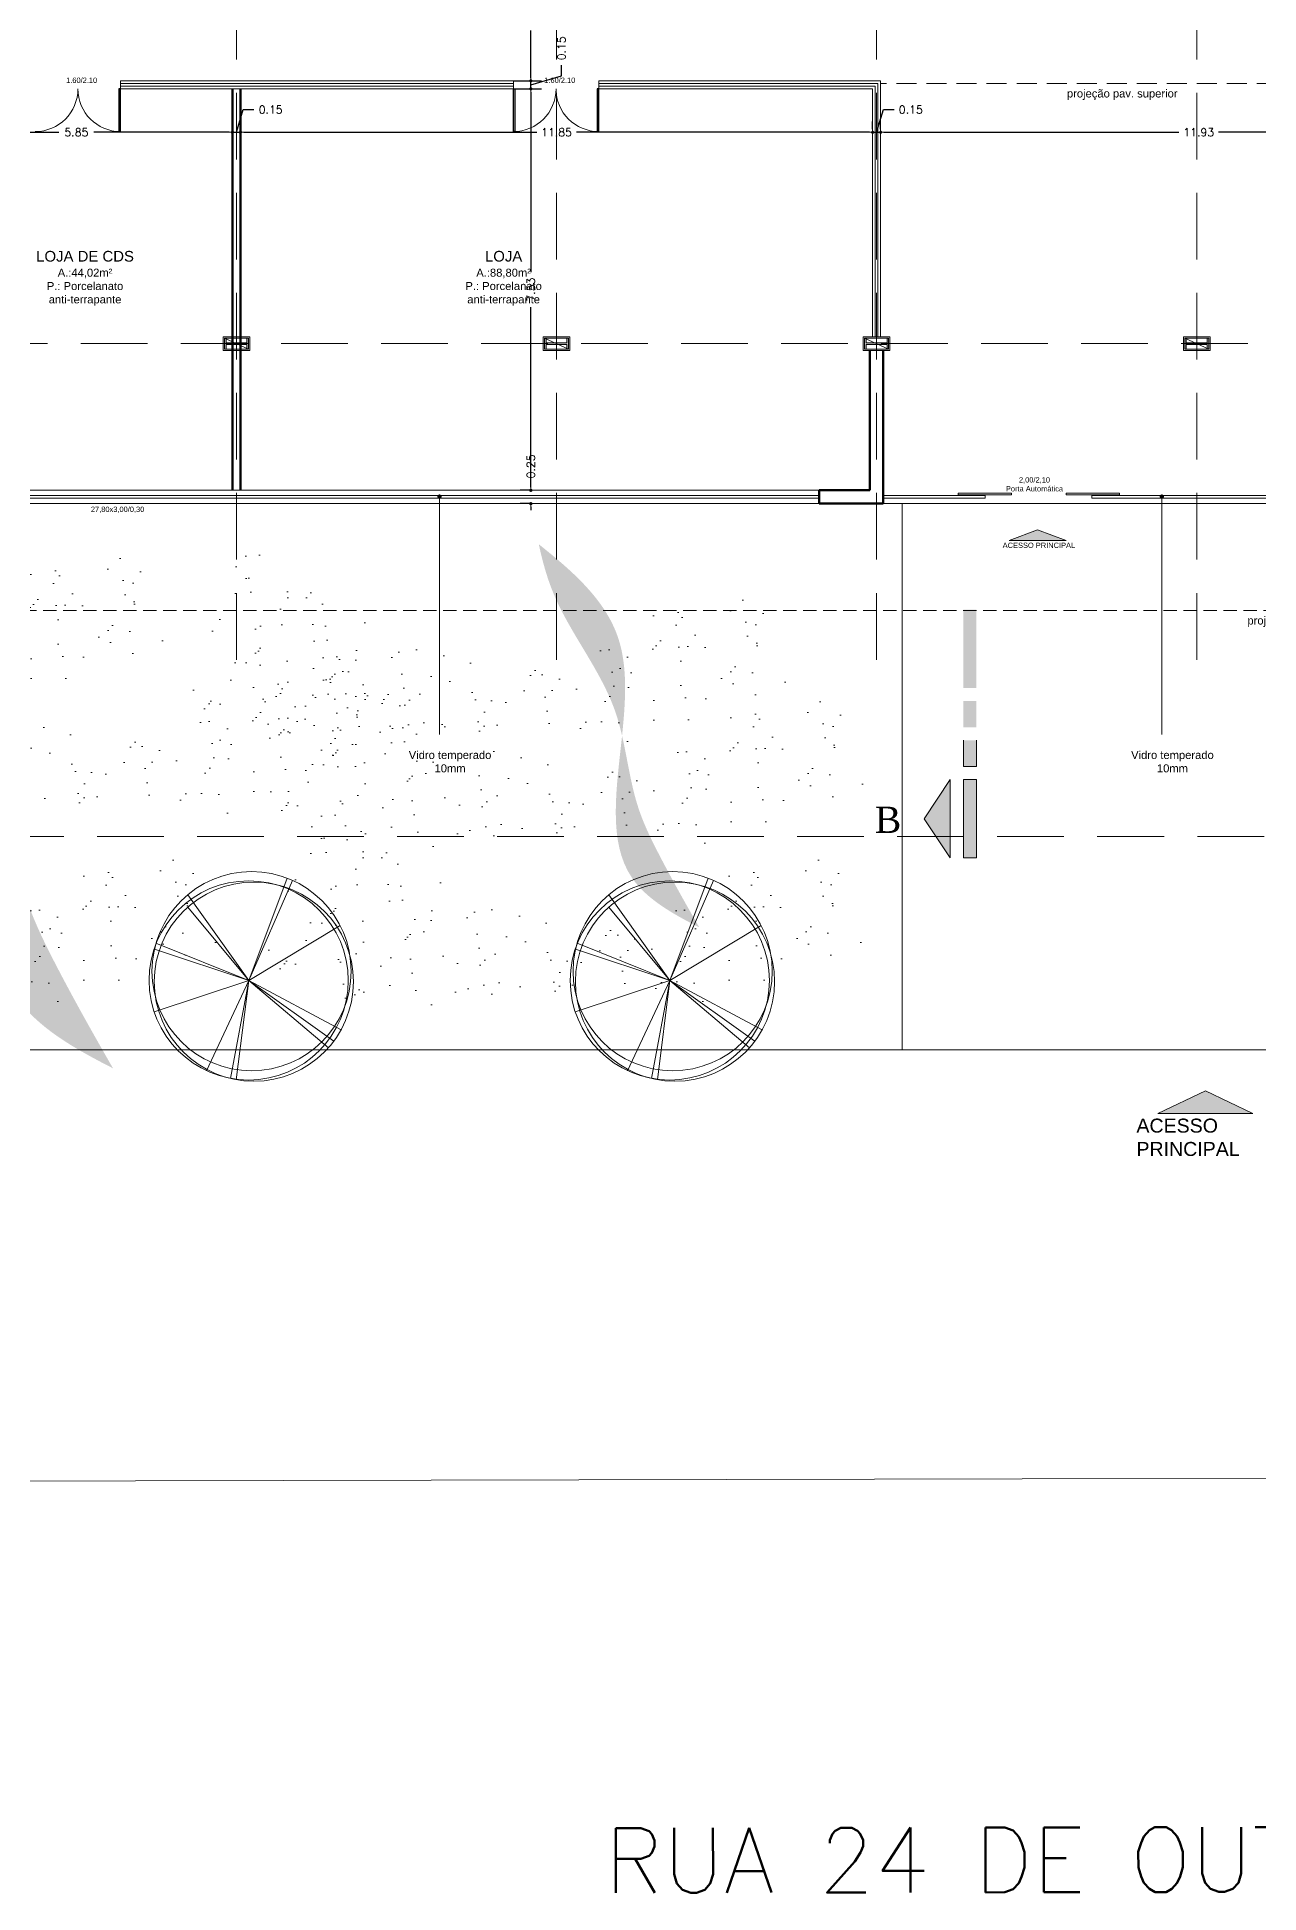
# Model space of a CAD drawing. Header units: millimetres. Extents: x 873 to 1072, y 159 to 369.
# Drawn here: x 923.54 to 946.45, y 279.28 to 314.07 of the extents above; entities that cross this region are included whole.
import ezdxf

# ---------------------------------------------------------------- set-up
doc = ezdxf.new("R2010")
doc.units = ezdxf.units.MM
doc.header["$LTSCALE"] = 10
doc.header["$PDMODE"] = 34
doc.linetypes.add('DASHED2', pattern=[0.375, 0.25, -0.125])
doc.linetypes.add('HIDDEN2', pattern=[0.1875, 0.125, -0.0625])
doc.layers.get('0').update_dxf_attribs({"color": 90})
for name, color, linetype, lineweight in [('cinza 03', 252, 'Continuous', 13), ('COTA', 90, 'Continuous', 9), ('linha estutura', 252, 'Continuous', 13), ('PAREDES 2', 50, 'Continuous', 50), ('Pilares', 16, 'Continuous', 20), ('pn 02', 16, 'Continuous', 20), ('PN-01', 90, 'Continuous', 13), ('PN-03', 180, 'Continuous', 30), ('ruas', 16, 'Continuous', 20), ('terreno', 16, 'Continuous', 20), ('texto', 16, 'Continuous', 20), ('TEXTO2', 90, 'Continuous', 15)]:
    doc.layers.add(name, color=color, linetype=linetype, lineweight=lineweight)
doc.styles.add('REGUA60', font='cityb___.ttf', dxfattribs={"width": 1.4})
doc.styles.get("Standard").update_dxf_attribs({"font": 'simplex.shx'})
doc.dimstyles.new('1-100', dxfattribs={"dimtxt": 0.15, "dimasz": 0.06, "dimexe": 0.2, "dimexo": 0.1, "dimgap": 0.1, "dimtad": 0, "dimzin": 0, "dimdsep": 46, "dimtxsty": 'Standard', "dimblk": 'DOT', "dimcen": 0.09, "dimclrd": 90, "dimclre": 90, "dimclrt": 16, "dimadec": 0, "dimazin": 0, "dimtfac": 1, "dimtofl": 0, "dimtmove": 0, "dimatfit": 3, "dimldrblk": 'DOT', "dimfxl": 0, "dimtolj": 1, "dimtzin": 0, "dimarcsym": 0})

# ---------------------------------------------------------------- blocks, each defined once
blk = doc.blocks.new('Árvore-11')
for p, q in [((0.002, 0.011), (-0.278, 1.511)), ((0.002, 0.011), (-0.188, 1.53)), ((0.002, 0.011), (-0.643, 1.392)), ((0.002, 0.011), (1.221, 1.041)), ((0.002, 0.011), (1.303, 0.94)), ((0.002, 0.011), (1.416, 0.765)), ((0.002, 0.011), (-1.444, 0.493)), ((-1.44, -0.468), (0.002, 0.011)), ((0.002, 0.011), (-1.417, -0.558)), ((0.002, 0.011), (-0.931, -1.299)), ((0.002, 0.011), (-0.931, -1.11)), ((0.002, 0.011), (1.399, -0.83)), ((0.002, 0.011), (0.589, -1.554)), ((0.002, 0.011), (0.671, -1.519))]:
    blk.add_line(p, q)
for centre in [(0.002, 0.011), (0.081, 0.03), (0.046, -0.13)]:
    blk.add_circle(centre, 1.524)
blk = doc.blocks.new('_DOT')
at = {"color": 0, "linetype": 'ByBlock'}
blk.add_line((-0.5, 0), (-1, 0), dxfattribs=at)
at = {"color": 0, "linetype": 'ByBlock', "const_width": 0.5}
blk.add_lwpolyline([(-0.25, 0, 1), (0.25, 0, 1)], format="xyb", close=True, dxfattribs=at)
blk = doc.blocks.new('*D32')
at = {"layer": 'cinza 03', "color": 90, "lineweight": -2}
for p, q in [((921.355, 312.388), (921.355, 312.488)), ((927.205, 312.344), (927.205, 312.488)), ((921.415, 312.288), (923.951, 312.288)), ((927.145, 312.288), (924.608, 312.288))]:
    blk.add_line(p, q, dxfattribs=at)
at = {"layer": 'Defpoints', "color": 0}
for p in [(921.355, 312.288), (927.205, 312.288), (927.205, 312.244)]:
    blk.add_point(p, dxfattribs=at)
at = {"layer": 'cinza 03', "color": 90, "lineweight": -2, "xscale": 0.06, "yscale": 0.06, "zscale": 0.06, "rotation": 180}
blk.add_blockref('_DOT', (921.355, 312.288), dxfattribs=at)
at = {"layer": 'cinza 03', "color": 90, "lineweight": -2, "xscale": 0.06, "yscale": 0.06, "zscale": 0.06}
blk.add_blockref('_DOT', (927.205, 312.288), dxfattribs=at)
at = {"layer": 'cinza 03', "color": 16, "insert": (924.28, 312.288), "char_height": 0.15, "attachment_point": 5}
blk.add_mtext('\\A1;5.85', dxfattribs=at)
blk = doc.blocks.new('*D33')
at = {"layer": 'cinza 03', "color": 90, "lineweight": -2}
for p, q in [((927.205, 312.344), (927.205, 312.488)), ((927.28, 312.288), (927.407, 312.713)), ((927.355, 312.344), (927.355, 312.488)), ((927.407, 312.713), (927.607, 312.713)), ((927.145, 312.288), (927.085, 312.288)), ((927.205, 312.288), (927.355, 312.288)), ((927.415, 312.288), (927.475, 312.288))]:
    blk.add_line(p, q, dxfattribs=at)
at = {"layer": 'Defpoints', "color": 0}
for p in [(927.205, 312.244), (927.355, 312.288), (927.355, 312.244)]:
    blk.add_point(p, dxfattribs=at)
at = {"layer": 'cinza 03', "color": 90, "lineweight": -2, "xscale": 0.06, "yscale": 0.06, "zscale": 0.06}
blk.add_blockref('_DOT', (927.205, 312.288), dxfattribs=at)
at = {"layer": 'cinza 03', "color": 90, "lineweight": -2, "xscale": 0.06, "yscale": 0.06, "zscale": 0.06, "rotation": 180}
blk.add_blockref('_DOT', (927.355, 312.288), dxfattribs=at)
at = {"layer": 'cinza 03', "color": 16, "insert": (927.921, 312.713), "char_height": 0.15, "attachment_point": 5}
blk.add_mtext('\\A1;0.15', dxfattribs=at)
blk = doc.blocks.new('*D34')
at = {"layer": 'cinza 03', "color": 90, "lineweight": -2}
for p, q in [((927.355, 312.344), (927.355, 312.488)), ((939.205, 312.344), (939.205, 312.488)), ((927.415, 312.288), (932.908, 312.288)), ((939.145, 312.288), (933.651, 312.288))]:
    blk.add_line(p, q, dxfattribs=at)
at = {"layer": 'Defpoints', "color": 0}
for p in [(927.355, 312.244), (939.205, 312.288), (939.205, 312.244)]:
    blk.add_point(p, dxfattribs=at)
at = {"layer": 'cinza 03', "color": 90, "lineweight": -2, "xscale": 0.06, "yscale": 0.06, "zscale": 0.06, "rotation": 180}
blk.add_blockref('_DOT', (927.355, 312.288), dxfattribs=at)
at = {"layer": 'cinza 03', "color": 90, "lineweight": -2, "xscale": 0.06, "yscale": 0.06, "zscale": 0.06}
blk.add_blockref('_DOT', (939.205, 312.288), dxfattribs=at)
at = {"layer": 'cinza 03', "color": 16, "insert": (933.28, 312.288), "char_height": 0.15, "attachment_point": 5}
blk.add_mtext('\\A1;11.85', dxfattribs=at)
blk = doc.blocks.new('*D35')
at = {"layer": 'cinza 03', "color": 90, "lineweight": -2}
for p, q in [((939.205, 312.344), (939.205, 312.488)), ((939.28, 312.288), (939.407, 312.713)), ((939.355, 312.344), (939.355, 312.488)), ((939.407, 312.713), (939.607, 312.713)), ((939.145, 312.288), (939.085, 312.288)), ((939.205, 312.288), (939.355, 312.288)), ((939.415, 312.288), (939.475, 312.288))]:
    blk.add_line(p, q, dxfattribs=at)
at = {"layer": 'Defpoints', "color": 0}
for p in [(939.205, 312.244), (939.355, 312.288), (939.355, 312.244)]:
    blk.add_point(p, dxfattribs=at)
at = {"layer": 'cinza 03', "color": 90, "lineweight": -2, "xscale": 0.06, "yscale": 0.06, "zscale": 0.06}
blk.add_blockref('_DOT', (939.205, 312.288), dxfattribs=at)
at = {"layer": 'cinza 03', "color": 90, "lineweight": -2, "xscale": 0.06, "yscale": 0.06, "zscale": 0.06, "rotation": 180}
blk.add_blockref('_DOT', (939.355, 312.288), dxfattribs=at)
at = {"layer": 'cinza 03', "color": 16, "insert": (939.921, 312.713), "char_height": 0.15, "attachment_point": 5}
blk.add_mtext('\\A1;0.15', dxfattribs=at)
blk = doc.blocks.new('*D36')
at = {"layer": 'cinza 03', "color": 90, "lineweight": -2}
for p, q in [((939.355, 312.344), (939.355, 312.488)), ((939.415, 312.288), (944.946, 312.288)), ((951.22, 312.288), (945.689, 312.288)), ((951.28, 312.267), (951.28, 312.088))]:
    blk.add_line(p, q, dxfattribs=at)
at = {"layer": 'Defpoints', "color": 0}
for p in [(939.355, 312.244), (951.28, 312.367), (951.28, 312.288)]:
    blk.add_point(p, dxfattribs=at)
at = {"layer": 'cinza 03', "color": 90, "lineweight": -2, "xscale": 0.06, "yscale": 0.06, "zscale": 0.06, "rotation": 180}
blk.add_blockref('_DOT', (939.355, 312.288), dxfattribs=at)
at = {"layer": 'cinza 03', "color": 90, "lineweight": -2, "xscale": 0.06, "yscale": 0.06, "zscale": 0.06}
blk.add_blockref('_DOT', (951.28, 312.288), dxfattribs=at)
at = {"layer": 'cinza 03', "color": 16, "insert": (945.317, 312.288), "char_height": 0.15, "attachment_point": 5}
blk.add_mtext('\\A1;11.93', dxfattribs=at)
blk = doc.blocks.new('*D88')
at = {"layer": 'COTA', "color": 90, "lineweight": -2}
for p, q in [((932.822, 305.577), (932.598, 305.577)), ((932.798, 305.637), (932.798, 305.697)), ((932.822, 305.327), (932.598, 305.327)), ((932.798, 305.267), (932.798, 305.207))]:
    blk.add_line(p, q, dxfattribs=at)
at = {"layer": 'Defpoints', "color": 0}
for p in [(932.798, 305.577), (932.922, 305.577), (932.922, 305.327)]:
    blk.add_point(p, dxfattribs=at)
at = {"layer": 'COTA', "color": 90, "lineweight": -2, "xscale": 0.06, "yscale": 0.06, "zscale": 0.06}
for p, rotation in [((932.798, 305.577), 270), ((932.798, 305.327), 90)]:
    blk.add_blockref('_DOT', p, dxfattribs=dict(at, rotation=rotation))
at = {"layer": 'COTA', "color": 16, "insert": (932.798, 306.025), "char_height": 0.15, "attachment_point": 5, "rotation": 90}
blk.add_mtext('\\A1;0.25', dxfattribs=at)
blk = doc.blocks.new('*D89')
at = {"layer": 'COTA', "color": 90, "lineweight": -2}
for p, q in [((932.482, 313.102), (932.998, 313.102)), ((932.798, 313.042), (932.798, 309.668)), ((932.798, 305.637), (932.798, 309.011)), ((932.822, 305.577), (932.598, 305.577))]:
    blk.add_line(p, q, dxfattribs=at)
at = {"layer": 'Defpoints', "color": 0}
for p in [(932.382, 313.102), (932.798, 313.102), (932.922, 305.577)]:
    blk.add_point(p, dxfattribs=at)
at = {"layer": 'COTA', "color": 90, "lineweight": -2, "xscale": 0.06, "yscale": 0.06, "zscale": 0.06}
for p, rotation in [((932.798, 313.102), 90), ((932.798, 305.577), 270)]:
    blk.add_blockref('_DOT', p, dxfattribs=dict(at, rotation=rotation))
at = {"layer": 'COTA', "color": 16, "insert": (932.798, 309.339), "char_height": 0.15, "attachment_point": 5, "rotation": 90}
blk.add_mtext('\\A1;7.53', dxfattribs=at)
blk = doc.blocks.new('*D90')
at = {"layer": 'COTA', "color": 90, "lineweight": -2}
for p, q in [((933.373, 313.349), (933.373, 313.549)), ((932.482, 313.252), (932.998, 313.252)), ((932.482, 313.102), (932.998, 313.102)), ((932.798, 313.312), (932.798, 313.372)), ((932.798, 313.177), (933.373, 313.349)), ((932.798, 313.102), (932.798, 313.252)), ((932.798, 313.042), (932.798, 312.982))]:
    blk.add_line(p, q, dxfattribs=at)
at = {"layer": 'Defpoints', "color": 0}
for p in [(932.382, 313.252), (932.382, 313.102), (932.798, 313.252)]:
    blk.add_point(p, dxfattribs=at)
at = {"layer": 'COTA', "color": 90, "lineweight": -2, "xscale": 0.06, "yscale": 0.06, "zscale": 0.06}
for p, rotation in [((932.798, 313.252), 270), ((932.798, 313.102), 90)]:
    blk.add_blockref('_DOT', p, dxfattribs=dict(at, rotation=rotation))
at = {"layer": 'COTA', "color": 16, "insert": (933.373, 313.863), "char_height": 0.15, "attachment_point": 5, "rotation": 90}
blk.add_mtext('\\A1;0.15', dxfattribs=at)
blk = doc.blocks.new('*D91')
at = {"layer": 'COTA', "color": 90, "lineweight": -2}
for p, q in [((932.798, 315.742), (932.798, 314.855)), ((932.824, 315.802), (932.998, 315.802)), ((932.798, 313.312), (932.798, 314.198)), ((932.482, 313.252), (932.998, 313.252))]:
    blk.add_line(p, q, dxfattribs=at)
at = {"layer": 'Defpoints', "color": 0}
for p in [(932.724, 315.802), (932.798, 315.802), (932.382, 313.252)]:
    blk.add_point(p, dxfattribs=at)
at = {"layer": 'COTA', "color": 90, "lineweight": -2, "xscale": 0.06, "yscale": 0.06, "zscale": 0.06}
for p, rotation in [((932.798, 315.802), 90), ((932.798, 313.252), 270)]:
    blk.add_blockref('_DOT', p, dxfattribs=dict(at, rotation=rotation))
at = {"layer": 'COTA', "color": 16, "insert": (932.798, 314.527), "char_height": 0.15, "attachment_point": 5, "rotation": 90}
blk.add_mtext('\\A1;2.55', dxfattribs=at)

msp = doc.modelspace()

# ---------------------------------------------------------------- hatches: boundary and pattern name
at = {"layer": 'cinza 03'}
h = msp.add_hatch(dxfattribs=at)
h.set_pattern_fill('AR-SAND', color=256, scale=0.02, angle=90, style=0)
h.set_pattern_definition([(127.5, (913.8594, 319.7491), (-0.978826, -0.032), [0, -0.77216, 0, -0.8636, 0, -0.8255]), (97.5, (913.8594, 319.7491), (-1.43365, 0.89905), [0, -0.41656, 0, -0.69596, 0, -0.2667]), (57.5, (913.8594, 319.1243), (-0.002874, 1.581985), [0, -0.254, 0, -0.9144, 0, -1.1938]), (47.5, (913.8594, 319.1243), (-0.44586, 1.52711), [0, -0.127, 0, -0.59944, 0, -0.6858])])
h.paths.add_polyline_path([(916.809, 304.845), (915.749, 305.34), (914.689, 302.439), (916.526, 301.308), (919.707, 301.874), (922.887, 301.591), (925.926, 302.722), (925.572, 304.632), (923.24, 303.996), (921.685, 302.935), (918.788, 303.43)])
h = msp.add_hatch(dxfattribs=at)
h.set_pattern_fill('AR-SAND', color=256, scale=0.004, style=0)
h.set_pattern_definition([(37.5, (925.81049, 308.34), (-0.0064001, 0.1957653), [0, -0.154432, 0, -0.17272, 0, -0.1651]), (7.5, (925.8105, 308.34), (0.1798093, 0.28673), [0, -0.083312, 0, -0.139192, 0, -0.05334]), (327.5, (925.68552, 308.34), (0.316397, 0.0005749), [0, -0.0508, 0, -0.18288, 0, -0.23876]), (317.5, (925.68552, 308.34), (0.3054226, 0.0891717), [0, -0.0254, 0, -0.119888, 0, -0.13716])])
edge = h.paths.add_edge_path()
edge.add_spline(control_points=[(922.898, 299.875), (922.994, 300.792), (923.092, 302.346), (922.294, 303.489), (921.882, 303.926)], knot_values=[2.017195, 2.017195, 2.017195, 2.017195, 4.538496, 6.321915, 6.321915, 6.321915, 6.321915], degree=3, periodic=0)
edge.add_line((921.882, 303.926), (921.793, 302.314))
edge.add_spline(control_points=[(921.793, 302.314), (922.14, 301.735), (922.613, 300.961), (922.846, 300.098), (922.898, 299.875)], knot_values=[6.117346, 6.117346, 6.117346, 6.117346, 8.122956, 8.811555, 8.811555, 8.811555, 8.811555], degree=3, periodic=0)
edge = h.paths.add_edge_path()
edge.add_spline(control_points=[(921.882, 303.926), (921.523, 304.306), (921.103, 304.658), (920.668, 305.003)], knot_values=[0.463896, 0.463896, 0.463896, 0.463896, 2.017195, 2.017195, 2.017195, 2.017195], degree=3, periodic=0)
edge.add_spline(control_points=[(920.668, 305.003), (920.762, 304.568), (921.015, 303.626), (921.516, 302.777), (921.793, 302.314)], knot_values=[8.811555, 8.811555, 8.811555, 8.811555, 10.139557, 11.743112, 11.743112, 11.743112, 11.743112], degree=3, periodic=0)
edge.add_line((921.793, 302.314), (921.882, 303.926))
edge = h.paths.add_edge_path()
edge.add_spline(control_points=[(924.965, 294.743), (924.594, 295.389), (924.01, 296.424), (923.188, 298.102), (923.048, 299.225), (922.898, 299.875)], knot_values=[0.547538, 0.547538, 0.547538, 0.547538, 2.784782, 4.116659, 6.117346, 6.117346, 6.117346, 6.117346], degree=3, periodic=0)
edge.add_spline(control_points=[(922.898, 299.875), (922.75, 298.46), (922.369, 296.192), (924.231, 295.115), (924.965, 294.743)], knot_values=[6.321915, 6.321915, 6.321915, 6.321915, 10.210746, 12.482761, 12.482761, 12.482761, 12.482761], degree=3, periodic=0)
h = msp.add_hatch(dxfattribs=at)
h.set_pattern_fill('AR-SAND', color=256, scale=0.02, angle=90, style=0)
h.set_pattern_definition([(127.5, (925.5311, 318.97175), (-0.978826, -0.032), [0, -0.77216, 0, -0.8636, 0, -0.8255]), (97.5, (925.5311, 318.9718), (-1.43365, 0.89905), [0, -0.41656, 0, -0.69596, 0, -0.2667]), (57.5, (925.5311, 318.3469), (-0.002874, 1.581985), [0, -0.254, 0, -0.9144, 0, -1.1938]), (47.5, (925.5311, 318.3469), (-0.44586, 1.52711), [0, -0.127, 0, -0.59944, 0, -0.6858])])
h.paths.add_polyline_path([(928.481, 304.067), (927.421, 304.562), (926.361, 301.662), (928.198, 300.53), (931.378, 301.096), (934.558, 300.813), (937.597, 301.945), (937.244, 303.855), (934.912, 303.218), (933.357, 302.157), (930.46, 302.652)])
h = msp.add_hatch(dxfattribs=at)
h.set_pattern_fill('AR-SAND', color=256, scale=0.0028, style=0)
h.set_pattern_definition([(37.5, (936.54669, 306.90202), (-0.0044801, 0.1370357), [0, -0.1081024, 0, -0.120904, 0, -0.11557]), (7.5, (936.5467, 306.90202), (0.1258665, 0.200711), [0, -0.0583184, 0, -0.0974344, 0, -0.037338]), (327.5, (936.45921, 306.90202), (0.2214779, 0.0004024), [0, -0.03556, 0, -0.128016, 0, -0.167132]), (317.5, (936.45921, 306.90202), (0.2137958, 0.0624202), [0, -0.01778, 0, -0.0839216, 0, -0.096012])])
edge = h.paths.add_edge_path()
edge.add_spline(control_points=[(934.508, 300.976), (934.575, 301.618), (934.644, 302.706), (934.085, 303.507), (933.797, 303.812)], knot_values=[2.017195, 2.017195, 2.017195, 2.017195, 4.538496, 6.321915, 6.321915, 6.321915, 6.321915], degree=3, periodic=0)
edge.add_line((933.797, 303.812), (933.735, 302.684))
edge.add_spline(control_points=[(933.735, 302.684), (933.977, 302.279), (934.309, 301.737), (934.472, 301.133), (934.508, 300.976)], knot_values=[6.117346, 6.117346, 6.117346, 6.117346, 8.122956, 8.811555, 8.811555, 8.811555, 8.811555], degree=3, periodic=0)
edge = h.paths.add_edge_path()
edge.add_spline(control_points=[(933.797, 303.812), (933.546, 304.078), (933.251, 304.324), (932.947, 304.566)], knot_values=[0.463896, 0.463896, 0.463896, 0.463896, 2.017195, 2.017195, 2.017195, 2.017195], degree=3, periodic=0)
edge.add_spline(control_points=[(932.947, 304.566), (933.013, 304.262), (933.19, 303.602), (933.54, 303.008), (933.735, 302.684)], knot_values=[8.811555, 8.811555, 8.811555, 8.811555, 10.139557, 11.743112, 11.743112, 11.743112, 11.743112], degree=3, periodic=0)
edge.add_line((933.735, 302.684), (933.797, 303.812))
edge = h.paths.add_edge_path()
edge.add_spline(control_points=[(935.955, 297.384), (935.695, 297.836), (935.286, 298.561), (934.711, 299.735), (934.613, 300.522), (934.508, 300.976)], knot_values=[0.547538, 0.547538, 0.547538, 0.547538, 2.784782, 4.116659, 6.117346, 6.117346, 6.117346, 6.117346], degree=3, periodic=0)
edge.add_spline(control_points=[(934.508, 300.976), (934.404, 299.986), (934.138, 298.399), (935.441, 297.644), (935.955, 297.384)], knot_values=[6.321915, 6.321915, 6.321915, 6.321915, 10.210746, 12.482761, 12.482761, 12.482761, 12.482761], degree=3, periodic=0)
h = msp.add_hatch(dxfattribs=at)
h.set_pattern_fill('AR-SAND', color=256, scale=0.02, angle=90, style=0)
h.set_pattern_definition([(127.5, (918.0329, 317.629), (-0.978826, -0.032), [0, -0.77216, 0, -0.8636, 0, -0.8255]), (97.5, (918.0329, 317.629), (-1.43365, 0.89905), [0, -0.41656, 0, -0.69596, 0, -0.2667]), (57.5, (918.0329, 317.0042), (-0.002874, 1.581985), [0, -0.254, 0, -0.9144, 0, -1.1938]), (47.5, (918.0329, 317.0042), (-0.44586, 1.52711), [0, -0.127, 0, -0.59944, 0, -0.6858])])
h.paths.add_polyline_path([(920.983, 302.724), (919.923, 303.22), (918.863, 300.319), (920.7, 299.188), (923.88, 299.753), (927.06, 299.47), (930.099, 300.602), (929.746, 302.512), (927.414, 301.876), (925.859, 300.815), (922.961, 301.31)])
h = msp.add_hatch(dxfattribs=at)
h.set_pattern_fill('AR-SAND', color=256, scale=0.02, angle=90, style=0)
h.set_pattern_definition([(127.5, (926.9812, 317.06366), (-0.978826, -0.032), [0, -0.77216, 0, -0.8636, 0, -0.8255]), (97.5, (926.9812, 317.0637), (-1.43365, 0.89905), [0, -0.41656, 0, -0.69596, 0, -0.2667]), (57.5, (926.9812, 316.4388), (-0.002874, 1.581985), [0, -0.254, 0, -0.9144, 0, -1.1938]), (47.5, (926.9812, 316.4388), (-0.44586, 1.52711), [0, -0.127, 0, -0.59944, 0, -0.6858])])
h.paths.add_polyline_path([(929.931, 302.159), (928.871, 302.654), (927.811, 299.754), (929.648, 298.622), (932.828, 299.188), (936.009, 298.905), (939.047, 300.037), (938.694, 301.947), (936.362, 301.31), (934.807, 300.249), (931.91, 300.744)])
h = msp.add_hatch(dxfattribs=at)
h.set_pattern_fill('AR-SAND', color=256, scale=0.02, angle=90, style=0)
h.set_pattern_definition([(127.5, (914.8497, 314.0955), (-0.978826, -0.032), [0, -0.77216, 0, -0.8636, 0, -0.8255]), (97.5, (914.8497, 314.0955), (-1.43365, 0.89905), [0, -0.41656, 0, -0.69596, 0, -0.2667]), (57.5, (914.8497, 313.4707), (-0.002874, 1.581985), [0, -0.254, 0, -0.9144, 0, -1.1938]), (47.5, (914.8497, 313.4707), (-0.44586, 1.52711), [0, -0.127, 0, -0.59944, 0, -0.6858])])
h.paths.add_polyline_path([(917.799, 299.191), (916.739, 299.686), (915.679, 296.786), (917.517, 295.654), (920.697, 296.22), (923.877, 295.937), (926.916, 297.069), (926.563, 298.979), (924.23, 298.342), (922.676, 297.281), (919.778, 297.776)])
h = msp.add_hatch(dxfattribs=at)
h.set_pattern_fill('AR-SAND', color=256, scale=0.02, angle=90, style=0)
h.set_pattern_definition([(127.5, (926.94584, 314.0955), (-0.978826, -0.032), [0, -0.77216, 0, -0.8636, 0, -0.8255]), (97.5, (926.9458, 314.0955), (-1.43365, 0.89905), [0, -0.41656, 0, -0.69596, 0, -0.2667]), (57.5, (926.94584, 313.4707), (-0.002874, 1.581985), [0, -0.254, 0, -0.9144, 0, -1.1938]), (47.5, (926.9458, 313.4707), (-0.44586, 1.52711), [0, -0.127, 0, -0.59944, 0, -0.6858])])
h.paths.add_polyline_path([(929.896, 299.191), (928.836, 299.686), (927.775, 296.786), (929.613, 295.654), (932.793, 296.22), (935.973, 295.937), (939.012, 297.069), (938.659, 298.979), (936.327, 298.342), (934.772, 297.281), (931.874, 297.776)])
at = {"layer": 'Pilares'}
for points in [[(927.055, 308.432), (927.055, 308.222), (927.085, 308.222), (927.085, 308.312), (927.475, 308.312), (927.475, 308.222), (927.505, 308.222), (927.505, 308.432), (927.475, 308.432), (927.475, 308.342), (927.085, 308.342), (927.085, 308.432)], [(933.055, 308.432), (933.055, 308.222), (933.085, 308.222), (933.085, 308.312), (933.475, 308.312), (933.475, 308.222), (933.505, 308.222), (933.505, 308.432), (933.475, 308.432), (933.475, 308.342), (933.085, 308.342), (933.085, 308.432)], [(939.055, 308.432), (939.055, 308.222), (939.085, 308.222), (939.085, 308.312), (939.475, 308.312), (939.475, 308.222), (939.505, 308.222), (939.505, 308.432), (939.475, 308.432), (939.475, 308.342), (939.085, 308.342), (939.085, 308.432)], [(945.055, 308.432), (945.055, 308.222), (945.085, 308.222), (945.085, 308.312), (945.475, 308.312), (945.475, 308.222), (945.505, 308.222), (945.505, 308.432), (945.475, 308.432), (945.475, 308.342), (945.085, 308.342), (945.085, 308.432)]]:
    msp.add_hatch(color=256, dxfattribs=at).paths.add_polyline_path(points)
at = {"layer": 'PN-01'}
msp.add_hatch(color=256, dxfattribs=at).paths.add_polyline_path([(942.297, 304.837), (941.764, 304.639), (942.83, 304.639)])
at = {"layer": 'PN-01', "ltscale": 0.05}
h = msp.add_hatch(color=256, dxfattribs=at)
h.paths.add_polyline_path([(940.171, 299.421), (940.661, 298.686), (940.661, 300.156)])
h.paths.add_polyline_path([(940.906, 300.156), (940.906, 298.686), (941.151, 298.686), (941.151, 300.156)])
h.paths.add_polyline_path([(940.906, 300.891), (940.906, 300.401), (941.151, 300.401), (941.151, 300.891)])
h.paths.add_polyline_path([(940.906, 301.626), (940.906, 301.136), (941.151, 301.136), (941.151, 301.626)])
h.paths.add_polyline_path([(940.906, 302.595), (940.906, 301.871), (941.151, 301.871), (941.151, 302.595)])
h.paths.add_polyline_path([(940.906, 303.341), (940.906, 302.595), (941.151, 302.595), (941.151, 303.341)])
at = {"layer": 'TEXTO2'}
msp.add_hatch(color=256, dxfattribs=at).paths.add_polyline_path([(945.443, 294.321), (944.553, 293.893), (946.334, 293.893)])

# ---------------------------------------------------------------- linework, layer by layer
at = {"layer": 'cinza 03'}
for p, q in [((925.108, 313.102), (925.108, 313.252)), ((932.47, 313.102), (932.47, 313.252)), ((934.07, 313.102), (934.07, 313.252))]:
    msp.add_line(p, q, dxfattribs=at)
for centre, start, end in [((923.508, 313.102), 270, 360), ((925.108, 313.102), 180, 270), ((932.47, 313.102), 270, 360), ((934.07, 313.102), 180, 270)]:
    msp.add_arc(centre, 0.8, start, end, dxfattribs=at)
at = {"layer": 'COTA'}
for p, q in [((931.086, 305.46), (931.086, 301.002)), ((944.626, 305.46), (944.626, 301.002))]:
    msp.add_line(p, q, dxfattribs=at)
at = {"layer": 'COTA', "const_width": 0.04}
for points in [[(931.066, 305.46, 1), (931.106, 305.46, 1)], [(944.606, 305.46, 1), (944.646, 305.46, 1)]]:
    msp.add_lwpolyline(points, format="xyb", close=True, dxfattribs=at)
at = {"layer": 'linha estutura', "linetype": 'DASHED2', "ltscale": 0.5}
for p, q in [((927.28, 302.402), (927.28, 331.556)), ((933.28, 302.402), (933.28, 331.556)), ((939.28, 302.402), (939.28, 331.556)), ((945.28, 302.402), (945.28, 331.556)), ((907.49, 308.327), (990.814, 308.327))]:
    msp.add_line(p, q, dxfattribs=at)
at = {"layer": 'PAREDES 2'}
for p, q in [((927.205, 313.102), (927.205, 305.577)), ((927.355, 313.102), (927.355, 305.577)), ((939.155, 305.577), (939.155, 308.197)), ((939.405, 305.327), (939.405, 308.202)), ((938.205, 305.577), (939.155, 305.577)), ((938.205, 305.327), (938.205, 305.577)), ((938.205, 305.327), (939.405, 305.327))]:
    msp.add_line(p, q, dxfattribs=at)
at = {"layer": 'Pilares'}
for p, q in [((927.03, 308.457), (927.03, 308.197)), ((927.03, 308.457), (927.53, 308.457)), ((927.055, 308.432), (927.505, 308.432)), ((927.505, 308.222), (927.055, 308.432)), ((927.53, 308.457), (927.53, 308.197)), ((933.03, 308.457), (933.03, 308.197)), ((933.03, 308.457), (933.53, 308.457)), ((933.055, 308.432), (933.505, 308.432)), ((933.505, 308.222), (933.055, 308.432)), ((933.53, 308.457), (933.53, 308.197)), ((939.03, 308.457), (939.03, 308.197)), ((939.03, 308.457), (939.53, 308.457)), ((939.055, 308.432), (939.505, 308.432)), ((939.505, 308.222), (939.055, 308.432)), ((939.53, 308.457), (939.53, 308.197)), ((945.03, 308.457), (945.03, 308.197)), ((945.03, 308.457), (945.53, 308.457)), ((945.055, 308.432), (945.505, 308.432)), ((945.505, 308.222), (945.055, 308.432)), ((945.53, 308.457), (945.53, 308.197)), ((927.03, 308.197), (927.53, 308.197)), ((927.055, 308.222), (927.505, 308.222)), ((933.03, 308.197), (933.53, 308.197)), ((933.055, 308.222), (933.505, 308.222)), ((939.03, 308.197), (939.53, 308.197)), ((939.055, 308.222), (939.505, 308.222)), ((945.03, 308.197), (945.53, 308.197)), ((945.055, 308.222), (945.505, 308.222))]:
    msp.add_line(p, q, dxfattribs=at)
at = {"layer": 'Pilares', "linetype": 'Continuous'}
for p, q in [((927.085, 308.342), (927.085, 308.432)), ((927.085, 308.342), (927.475, 308.342)), ((927.085, 308.222), (927.085, 308.312)), ((927.085, 308.312), (927.475, 308.312)), ((927.475, 308.342), (927.475, 308.432)), ((927.475, 308.222), (927.475, 308.312)), ((933.085, 308.342), (933.085, 308.432)), ((933.085, 308.342), (933.475, 308.342)), ((933.085, 308.222), (933.085, 308.312)), ((933.085, 308.312), (933.475, 308.312)), ((933.475, 308.342), (933.475, 308.432)), ((933.475, 308.222), (933.475, 308.312)), ((939.085, 308.342), (939.085, 308.432)), ((939.085, 308.342), (939.475, 308.342)), ((939.085, 308.222), (939.085, 308.312)), ((939.085, 308.312), (939.475, 308.312)), ((939.475, 308.342), (939.475, 308.432)), ((939.475, 308.222), (939.475, 308.312)), ((945.085, 308.342), (945.085, 308.432)), ((945.085, 308.342), (945.475, 308.342)), ((945.085, 308.222), (945.085, 308.312)), ((945.085, 308.312), (945.475, 308.312)), ((945.475, 308.342), (945.475, 308.432)), ((945.475, 308.222), (945.475, 308.312))]:
    msp.add_line(p, q, dxfattribs=at)
for points in [[(927.085, 308.432), (927.055, 308.432), (927.055, 308.222), (927.085, 308.222)], [(927.475, 308.222), (927.505, 308.222), (927.505, 308.432), (927.475, 308.432)], [(933.085, 308.432), (933.055, 308.432), (933.055, 308.222), (933.085, 308.222)], [(933.475, 308.222), (933.505, 308.222), (933.505, 308.432), (933.475, 308.432)], [(939.085, 308.432), (939.055, 308.432), (939.055, 308.222), (939.085, 308.222)], [(939.475, 308.222), (939.505, 308.222), (939.505, 308.432), (939.475, 308.432)], [(945.085, 308.432), (945.055, 308.432), (945.055, 308.222), (945.085, 308.222)], [(945.475, 308.222), (945.505, 308.222), (945.505, 308.432), (945.475, 308.432)]]:
    msp.add_lwpolyline(points, dxfattribs=at)
at = {"layer": 'pn 02'}
for p, q in [((940.906, 300.891), (940.906, 300.401)), ((941.151, 300.401), (941.151, 300.891)), ((941.151, 300.401), (940.906, 300.401)), ((940.661, 300.156), (940.661, 298.686)), ((940.906, 300.156), (940.906, 298.686)), ((941.151, 300.156), (940.906, 300.156)), ((941.151, 298.686), (941.151, 300.156)), ((940.906, 298.686), (941.151, 298.686))]:
    msp.add_line(p, q, dxfattribs=at)
at = {"layer": 'pn 02', "ltscale": 0.05}
for q in [(940.661, 300.156), (940.661, 300.156), (940.171, 299.421)]:
    msp.add_line((940.661, 298.686), q, dxfattribs=at)
at = {"layer": 'PN-01'}
for p, q in [((925.108, 313.252), (932.47, 313.252)), ((925.108, 313.202), (932.47, 313.202)), ((925.108, 313.152), (932.47, 313.152)), ((925.108, 313.102), (932.47, 313.102)), ((934.07, 313.252), (939.355, 313.252)), ((934.07, 313.202), (939.305, 313.202)), ((934.07, 313.152), (939.255, 313.152)), ((934.07, 313.102), (939.205, 313.102)), ((939.205, 308.457), (939.205, 313.102)), ((939.255, 308.457), (939.255, 313.152)), ((939.305, 308.457), (939.305, 313.202)), ((939.355, 308.457), (939.355, 313.252)), ((910.405, 305.577), (938.205, 305.577)), ((910.405, 305.477), (938.205, 305.477)), ((939.405, 305.477), (941.317, 305.477)), ((941.317, 305.477), (941.317, 305.427)), ((943.317, 305.477), (943.317, 305.427)), ((943.317, 305.477), (947.242, 305.477)), ((910.405, 305.427), (938.205, 305.427)), ((910.405, 305.327), (938.205, 305.327)), ((939.405, 305.427), (941.317, 305.427)), ((939.405, 305.327), (950.655, 305.327)), ((943.317, 305.427), (947.242, 305.427))]:
    msp.add_line(p, q, dxfattribs=at)
at = {"layer": 'PN-01', "linetype": 'HIDDEN2', "ltscale": 0.3}
msp.add_line((951.28, 313.202), (939.355, 313.202), dxfattribs=at)
at = {"layer": 'PN-01', "linetype": 'HIDDEN2', "ltscale": 0.2}
msp.add_line((907.155, 303.327), (951.155, 303.327), dxfattribs=at)
at = {"layer": 'PN-01', "ltscale": 0.05}
msp.add_line((940.171, 299.421), (940.661, 300.156), dxfattribs=at)
at = {"layer": 'PN-01'}
for points in [[(940.807, 305.525), (940.807, 305.495), (941.807, 305.495), (941.807, 305.525)], [(942.83, 305.525), (942.83, 305.495), (943.83, 305.495), (943.83, 305.525)], [(942.297, 304.837), (941.764, 304.639), (942.83, 304.639)]]:
    msp.add_lwpolyline(points, close=True, dxfattribs=at)
at = {"layer": 'PN-03'}
for points in [[(925.108, 313.102), (925.078, 313.102), (925.078, 312.302), (925.108, 312.302)], [(932.47, 313.102), (932.5, 313.102), (932.5, 312.302), (932.47, 312.302)], [(934.07, 313.102), (934.04, 313.102), (934.04, 312.302), (934.07, 312.302)]]:
    msp.add_lwpolyline(points, close=True, dxfattribs=at)
at = {"layer": 'ruas'}
msp.add_lwpolyline([(1000.306, 348.691), (997.199, 292.148, -0.389955), (991.876, 287.156), (897.675, 286.947, -0.419344), (894.691, 290.699), (897.996, 348.691)], format="xyb", dxfattribs=at)
at = {"layer": 'terreno'}
for p, q in [((939.761, 305.327), (939.761, 295.09)), ((900.292, 295.09), (991.846, 295.09))]:
    msp.add_line(p, q, dxfattribs=at)
at = {"layer": 'terreno', "linetype": 'DASHED2', "ltscale": 0.5}
msp.add_line((900.292, 299.09), (991.846, 299.09), dxfattribs=at)
at = {"layer": 'TEXTO2'}
msp.add_lwpolyline([(945.443, 294.321), (944.553, 293.893), (946.334, 293.893)], close=True, dxfattribs=at)

# ---------------------------------------------------------------- block references
at = {"layer": 'PN-01', "xscale": -1.225, "yscale": 1.225, "zscale": 1.225, "rotation": 180}
for p in [(927.507, 296.403), (935.4, 296.403)]:
    msp.add_blockref('Árvore-11', p, dxfattribs=at)

# ---------------------------------------------------------------- texts
at = {"layer": 'COTA'}
for s, insert, char_height, width, attachment_point in [('{\\fArial|b0|i0|c0|p34;1.60/2.10}', (924.087, 313.314), 0.1, 0.614, 1), ('{\\fArial|b0|i0|c0|p34;1.60/2.10}', (933.049, 313.314), 0.1, 0.614, 1), ('{\\fArial|b0|i0|c0|p34;projeção pav. superior}', (943.884, 313.091), 0.15, 3.564, 2), ('{\\fArial|b0|i0|c0|p34;LOJA DE CDS\\P\\H0.75x;A.:44,02m²\\PP.: Porcelanato\\Panti-terrapante}', (924.442, 310.065), 0.2, 3.564, 2), ('{\\fArial|b0|i0|c0|p34;LOJA  \\P\\H0.75x;A.:88,80m²\\PP.: Porcelanato\\Panti-terrapante}', (932.288, 310.065), 0.2, 3.564, 2), ('{\\fArial|b0|i0|c0|p34;2,00/2,10\\PPorta Automática}', (942.239, 305.823), 0.1, 1.752, 2), ('{\\fArial|b0|i0|c0|p34;27,80x3,00/0,30}', (924.551, 305.271), 0.1, 0.614, 1), ('{\\fArial|b0|i0|c0|p34;ACESSO PRINCIPAL}', (942.322, 304.596), 0.1, 1.752, 2), ('{\\fArial|b0|i0|c0|p34;projeção platibanda}', (947.145, 303.211), 0.15, 3.564, 2), ('\\P{\\fArial|b0|i0|c0|p34;\\H0.75x;Vidro temperado\\P10mm}', (931.284, 301.024), 0.2, 3.564, 2), ('\\P{\\fArial|b0|i0|c0|p34;\\H0.75x;Vidro temperado\\P10mm}', (944.825, 301.024), 0.2, 3.564, 2)]:
    msp.add_mtext(s, dxfattribs=dict(at, insert=insert, char_height=char_height, width=width, attachment_point=attachment_point))
at = {"layer": 'pn 02', "ltscale": 0.05, "insert": (939.247, 299.646), "char_height": 0.49, "width": 3.68578, "attachment_point": 1}
msp.add_mtext('{\\fTimes New Roman|b0|i0|c0|p18;B}', dxfattribs=at)
at = {"layer": 'texto'}
msp.add_text('RUA 24 DE OUTUBRO', height=1.21581, rotation=0.087, dxfattribs=at).set_placement((934.182, 279.284))
at = {"layer": 'TEXTO2', "insert": (944.15, 293.799), "char_height": 0.2625, "width": 2.9722, "attachment_point": 1, "style": 'REGUA60'}
msp.add_mtext('{\\fArial|b0|i0|c0|p34;ACESSO \\PPRINCIPAL}', dxfattribs=at)

# ---------------------------------------------------------------- dimensions: what is measured, and where the dimension line sits
at = {"layer": 'cinza 03'}
for base, p1, p2, picture, middle in [((927.355, 312.288), (927.205, 312.244), (927.355, 312.244), '*D33', (927.707, 312.713)), ((939.355, 312.288), (939.205, 312.244), (939.355, 312.244), '*D35', (939.707, 312.713)), ((927.205, 312.288), (921.355, 312.288), (927.205, 312.244), '*D32', (924.28, 312.288)), ((939.205, 312.288), (927.355, 312.244), (939.205, 312.244), '*D34', (933.28, 312.288)), ((951.279594311, 312.287826397), (939.354594311, 312.244447006), (951.279594311, 312.367063752), '*D36', (945.317094311, 312.287826397))]:
    dim = msp.add_linear_dim(base=base, p1=p1, p2=p2, dimstyle='1-100', override={"dimtmove": 1}, dxfattribs=at)
    dim.commit()
    dim.dimension.update_dxf_attribs({"geometry": picture, "text_midpoint": middle})
at = {"layer": 'COTA'}
for base, p1, p2, picture, middle in [((932.798, 315.802), (932.382, 313.252), (932.724, 315.802), '*D91', (932.798, 314.527)), ((932.798, 313.252), (932.382, 313.102), (932.382, 313.252), '*D90', (933.373, 313.649)), ((932.798145198, 313.101633746), (932.922439096, 305.576633746), (932.381768554, 313.101633746), '*D89', (932.798145198, 309.339133746))]:
    dim = msp.add_linear_dim(base=base, p1=p1, p2=p2, angle=90, dimstyle='1-100', override={"dimtmove": 1}, dxfattribs=at)
    dim.commit()
    dim.dimension.update_dxf_attribs({"geometry": picture, "text_midpoint": middle})
dim = msp.add_linear_dim(base=(932.798, 305.577), p1=(932.922, 305.327), p2=(932.922, 305.577), angle=90, dimstyle='1-100', dxfattribs=at)
dim.commit()
dim.dimension.update_dxf_attribs({"geometry": '*D88', "text_midpoint": (932.798, 306.025)})

doc.saveas('drawing.dxf')
